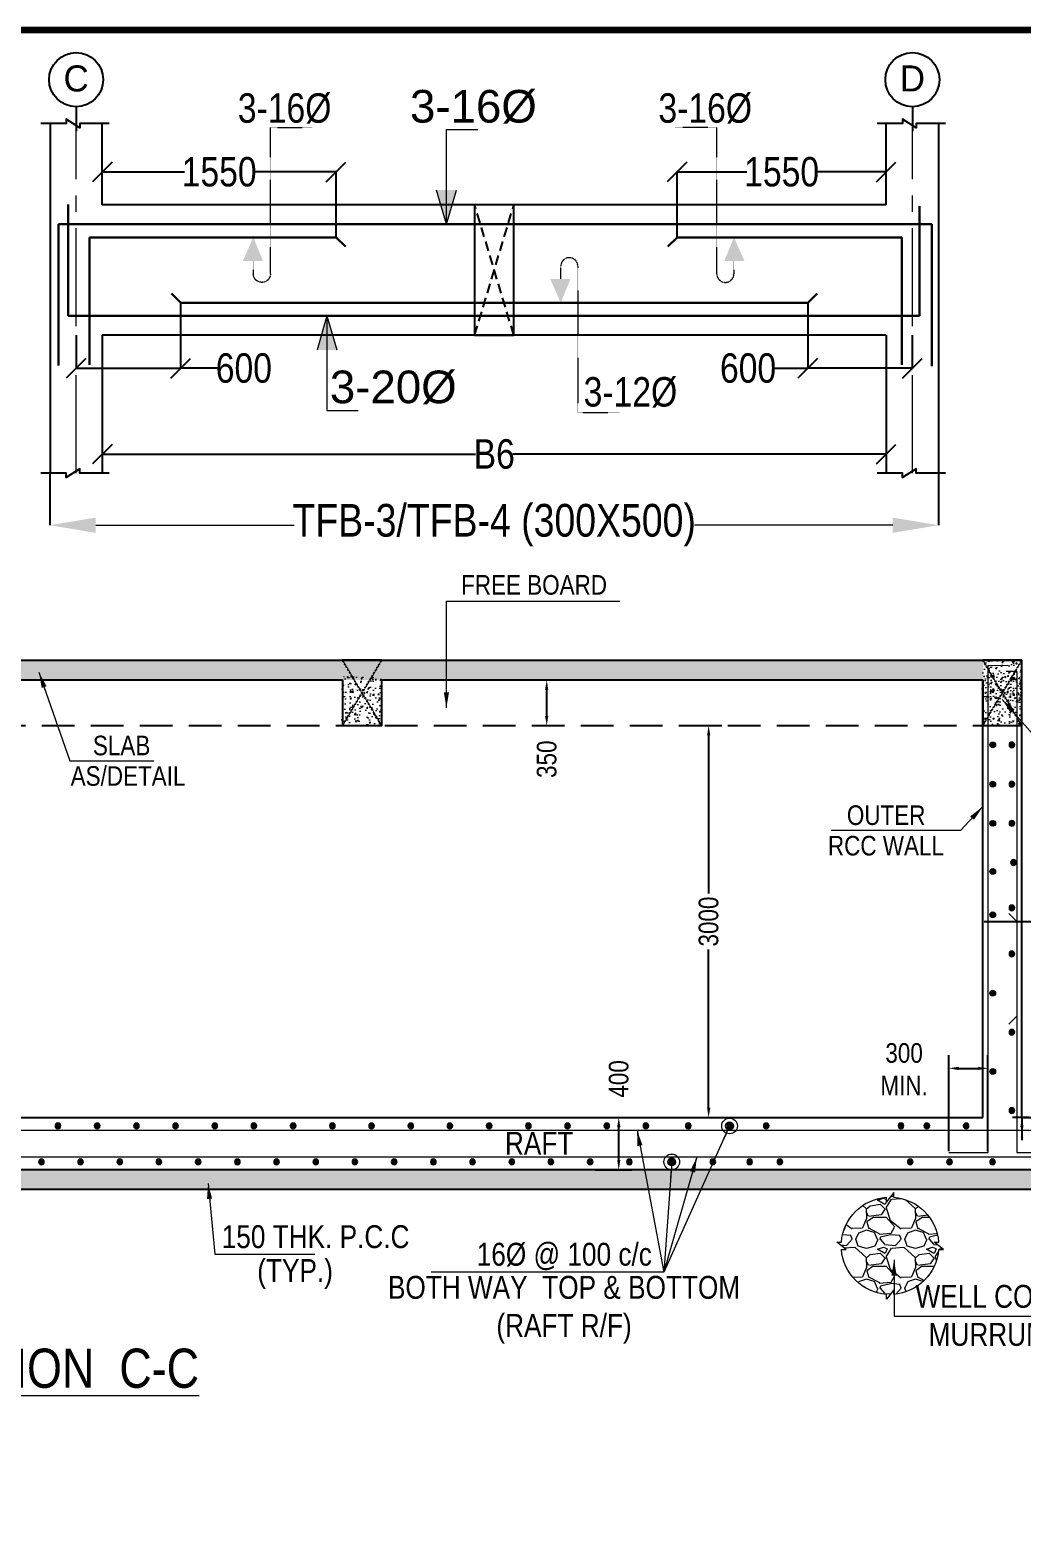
# Model space of a CAD drawing. Header units: inches. Extents: x -82712 to 364260, y -240815 to -94944.
# Drawn here: x 75632 to 83223, y -132848 to -121341 of the extents above; entities that cross this region are included whole.
import ezdxf
from ezdxf.enums import TextEntityAlignment as Align

# ---------------------------------------------------------------- set-up
doc = ezdxf.new("R2010")
doc.units = ezdxf.units.IN
doc.header["$MEASUREMENT"] = 0
for name, pattern in [('CENTER2', [1.125, 0.75, -0.125, 0.125, -0.125]), ('DASHED2', [0.375, 0.25, -0.125]), ('HIDDEN', [0.375, 0.25, -0.125]), ('{ Leader Line}', [0])]:
    doc.linetypes.add(name, pattern=pattern)
doc.layers.get('Defpoints').update_dxf_attribs({"color": 8})
for name, color, linetype, lineweight in [('2MM', 8, 'Continuous', 20), ('beam', 160, 'Continuous', 25), ('BEAM - STR', 150, 'HIDDEN', 25), ('DIM - TANK', 94, '{ Leader Line}', 13), ('EXTRA BAR', 10, 'Continuous', 30), ('GSC_PCC', 11, 'Continuous', 13), ('Hach.', 252, 'Continuous', 9), ('NVB HT TX', 7, 'Continuous', 18), ('RF', 7, 'Continuous', 25), ('SLAB', 54, 'Continuous', 25), ('STEEL - TANK', 3, 'Continuous', 20), ('text', 7, 'Continuous', 25)]:
    doc.layers.add(name, color=color, linetype=linetype, lineweight=lineweight)
for name, color, linetype in [('COLUMN FINAL', 5, 'Continuous'), ('Dim', 135, 'Continuous'), ('Grid', 8, 'CENTER2'), ('TITLE', 7, 'Continuous'), ('WALL', 1, 'Continuous')]:
    doc.layers.add(name, color=color, linetype=linetype)
doc.styles.add('ARIAL NARROW', font='ARIALN.TTF')
doc.styles.add('HS', font='ARIALN.TTF', dxfattribs={"height": 0.25})
doc.styles.add('PRADEEP - BOLD - STR', font='ANTQUAB.TTF')
doc.styles.get("Standard").update_dxf_attribs({"font": 'arial.ttf'})
doc.dimstyles.new('ISO-10', dxfattribs={"dimtxt": 125, "dimasz": 100, "dimexe": 30, "dimexo": 60, "dimgap": 30, "dimtad": 0, "dimdec": 0, "dimzin": 0, "dimdsep": 46, "dimtxsty": 'ARIAL NARROW', "dimcen": 0.09, "dimadec": 0, "dimazin": 0, "dimtfac": 1, "dimtdec": 0, "dimtofl": 0, "dimtmove": 0, "dimatfit": 3, "dimfxl": 1, "dimtolj": 1, "dimtzin": 0, "dimlwe": 13, "dimarcsym": 0})
doc.dimstyles.new('XYZ', dxfattribs={"dimtxt": 0.25, "dimasz": 0.15, "dimexe": 0.09, "dimexo": 0.0625, "dimgap": 0, "dimtad": 0, "dimdec": 0, "dimlfac": 1000, "dimzin": 0, "dimdsep": 46, "dimtxsty": 'Standard', "dimblk": 'OBLIQUE', "dimcen": 0.09, "dimclrd": 256, "dimclre": 256, "dimadec": 0, "dimazin": 0, "dimtfac": 1, "dimtdec": 0, "dimtofl": 0, "dimtmove": 1, "dimatfit": 3, "dimldrblk": 'OBLIQUE', "dimfxl": 1, "dimtolj": 1, "dimtzin": 0, "dimlwd": -1, "dimlwe": -1, "dimarcsym": 0})

# ---------------------------------------------------------------- blocks, each defined once
blk = doc.blocks.new('*D653')
at = {"layer": 'Defpoints', "color": 0, "ltscale": 200, "transparency": 16777216}
for p in [(79947, -129667), (80137, -129667), (79947, -130067)]:
    blk.add_point(p, dxfattribs=at)
at = {"layer": 'DIM - TANK', "color": 0, "lineweight": -2, "ltscale": 200, "transparency": 16777216}
for p, q in [((79957, -129667), (80237, -129667)), ((80137, -129992), (80137, -129742)), ((79957, -130067), (80237, -130067))]:
    blk.add_line(p, q, dxfattribs=at)
at = {"layer": 'DIM - TANK', "color": 0, "ltscale": 200, "transparency": 16777216}
for points in [[(80125, -129742), (80150, -129742), (80137, -129667)], [(80125, -129992), (80150, -129992), (80137, -130067)]]:
    blk.add_solid(points, dxfattribs=at)
at = {"layer": 'DIM - TANK', "color": 0, "ltscale": 200, "transparency": 16777216, "insert": (80137, -129372), "char_height": 150, "attachment_point": 5, "rotation": 90, "style": 'ARIAL NARROW'}
blk.add_mtext('\\A1;400', dxfattribs=at)
blk = doc.blocks.new('V B')
at = {"layer": 'STEEL - TANK', "color": 1, "lineweight": 5, "const_width": 21}
blk.add_lwpolyline([(-11, 0, 1), (11, 0, 1)], format="xyb", close=True, dxfattribs=at)
at = {"layer": 'STEEL - TANK', "color": 1, "lineweight": 5}
blk.add_circle((0, 0), 22, dxfattribs=at)
blk = doc.blocks.new('ASDF')
at = {"layer": 'Hach.', "lineweight": 13}
h = blk.add_hatch(dxfattribs=at)
h.set_pattern_fill('GRAVEL', color=250, scale=0.5, style=0)
h.set_pattern_definition([(228.0128, (-505.519987, 45.362318), (-3.999999116, -4.5000006708), [0.067268, -6.659544]), (184.9697, (-505.564987, 45.312318), (6.0000005258, 0.4999956535), [0.115434, -11.4279625]), (132.5104, (-505.679987, 45.302318), (4.9999953592, -5.500004337), [0.081394, -8.058016]), (267.2737, (-505.874987, 45.177318), (0.4999980089, 10.0000001475), [0.105119, -10.406779]), (292.8337, (-505.879987, 45.072318), (-2.5000049527, 5.9999982059), [0.1030775, -10.2046865]), (357.2737, (-505.839987, 44.977318), (-10.0000001475, 0.4999980089), [0.105119, -10.406779]), (37.6942, (-505.734987, 44.972318), (-6.5000036728, -4.9999952026), [0.1390145, -13.7624245]), (72.2553, (-505.624987, 45.057318), (3.50000538135, 10.9999981156), [0.131244, -12.9931605]), (121.4296, (-505.584987, 45.182318), (-4.0000041171, 6.4999975182), [0.105475, -10.4420365]), (175.2364, (-505.639987, 45.272318), (5.500000473, -0.4999957663), [0.120416, -5.9003815]), (222.3974, (-505.759987, 45.282318), (-6.00000367554, -5.499996041), [0.155724, -15.4166875]), (138.8141, (-505.379987, 45.172318), (-3.5000014734, 2.9999986567), [0.0531505, -5.261922]), (171.4692, (-505.419987, 45.207318), (6.4999991424, -1.000003955), [0.1011185, -10.0107555]), (225, (-505.52, 45.2223), (-6e-17, -0.50000015), [0.0707105, -0.636396]), (203.1986, (-505.55499, 45.28232), (2.499999865, 1.000000663), [0.038079, -3.7698075]), (291.8014, (-505.58999, 45.26732), (-0.499999955, 1.500000137), [0.0538515, -2.638731]), (30.9638, (-505.56999, 45.21732), (1.499999011, 1.000001242), [0.0874645, -2.8280115]), (161.5651, (-505.49499, 45.26232), (1.000000217, -0.4999992), [0.0632455, -1.5178935]), (16.3895, (-505.879987, 45.267318), (5.0000010992, 1.4999963549), [0.0886, -8.7714225]), (70.3462, (-505.794987, 45.292318), (-1.9999976237, -5.5000010678), [0.0743305, -7.358704]), (293.1986, (-505.49499, 45.36232), (-1.000000663, 2.499999865), [0.0761575, -3.731729]), (343.6105, (-505.464987, 45.292318), (-5.0000010992, 1.4999963549), [0.0886, -8.7714225]), (339.444, (-505.879987, 44.95732), (-2.500000922, 0.999997998), [0.08544, -4.186562]), (294.7751, (-505.799987, 44.927318), (-2.4999960946, 5.500001711), [0.071589, -7.0873215]), (66.8014, (-505.48999, 44.86232), (1.000000663, 2.499999865), [0.0761575, -3.731729]), (17.354, (-505.459987, 44.932318), (-6.5000010095, -1.9999972511), [0.0838155, -8.297712]), (69.444, (-505.734987, 44.86232), (-0.999997998, -2.500000922), [0.04272, -4.229282]), (101.3099, (-505.51999, 44.86232), (-0.499998816, 2.000000376), [0.025495, -2.5240145]), (165.9638, (-505.52499, 44.88732), (1.500000273, -0.49999903), [0.1030775, -1.958475]), (186.009, (-505.624987, 44.912318), (4.9999998755, 0.4999996587), [0.095525, -9.4569615]), (303.6901, (-505.56999, 45.17232), (-0.500000667, 0.99999978), [0.072111, -1.7306645]), (353.1572, (-505.529987, 45.112318), (8.49999968274, -1.000003999), [0.125897, -12.4637815]), (60.9454, (-505.404987, 45.097318), (-2.0000000136, -3.5000001923), [0.051478, -5.096337]), (90, (-505.38, 45.1423), (-0.5, 0.5), [0.03, -0.47]), (120.2564, (-505.634987, 44.927318), (1.9999974434, -3.500001228), [0.069462, -6.87676]), (48.0128, (-505.669987, 44.987318), (3.999999116, 4.5000006708), [0.134536, -6.592276]), (0, (-505.58, 45.0873), (0.5, 0.5), [0.13, -0.37]), (325.3048, (-505.449987, 45.087318), (-4.9999971295, 3.5000043048), [0.079057, -7.826637]), (254.0546, (-505.38499, 45.04232), (-0.499999945, -2.000000063), [0.072801, -3.567254]), (207.646, (-505.404987, 44.972318), (-9.4999979036, -5.0000038566), [0.1185325, -11.734737]), (175.4261, (-505.509987, 44.917318), (-6.50000027916, 0.4999974006), [0.1253995, -12.414537])])
h.paths.add_polyline_path([(0.545, 0.048), (0.496, 0.048, 0.370197), (0.038, 0.505), (0.038, 0.459), (-0.037, 0.554), (-0.037, 0.505, 0.370197), (-0.495, 0.048), (-0.448, 0.048), (-0.544, -0.028), (-0.495, -0.028, 0.370197), (-0.037, -0.485), (-0.037, -0.439), (0.038, -0.534), (0.038, -0.485, 0.370197), (0.496, -0.028), (0.449, -0.028)])
at = {"layer": 'Hach.', "color": 250, "lineweight": 13, "elevation": 0.242}
for points in [[(-0.037, 0.505), (-0.037, 0.554), (0.038, 0.459), (0.038, 0.508)], [(0.038, 0.459), (0.038, 0.505)], [(-0.495, -0.028), (-0.544, -0.028), (-0.448, 0.048), (-0.497, 0.048)], [(-0.448, 0.048), (-0.495, 0.048)], [(0.497, -0.028), (0.449, -0.028), (0.545, 0.048), (0.496, 0.048)], [(-0.037, -0.486), (-0.037, -0.439), (0.038, -0.534), (0.038, -0.485)]]:
    blk.add_lwpolyline(points, dxfattribs=at)
at = {"layer": 'Hach.', "color": 250, "lineweight": 13}
for start, end in [(94.3712, 175.6288), (4.3712, 85.6288), (184.3712, 265.6288), (274.3712, 355.6288)]:
    blk.add_arc((0.001, 0.01, 0.242), 0.497, start, end, dxfattribs=at)
blk = doc.blocks.new('*D642')
at = {"layer": 'Defpoints', "color": 0, "ltscale": 200, "transparency": 16777216}
for p in [(82923, -128167), (83465, -128167), (83215, -129667)]:
    blk.add_point(p, dxfattribs=at)
at = {"layer": 'DIM - TANK', "color": 0, "lineweight": -2, "ltscale": 200, "transparency": 16777216}
for p, q in [((82933, -128167), (83565, -128167)), ((83465, -128242), (83465, -128709)), ((83465, -129592), (83465, -129124)), ((83225, -129667), (83565, -129667))]:
    blk.add_line(p, q, dxfattribs=at)
at = {"layer": 'DIM - TANK', "color": 0, "ltscale": 200, "transparency": 16777216}
for points in [[(83453, -128242), (83478, -128242), (83465, -128167)], [(83453, -129592), (83478, -129592), (83465, -129667)]]:
    blk.add_solid(points, dxfattribs=at)
at = {"layer": 'DIM - TANK', "color": 0, "ltscale": 200, "transparency": 16777216, "insert": (83465, -128917), "char_height": 150, "attachment_point": 5, "rotation": 90, "style": 'ARIAL NARROW'}
blk.add_mtext('\\A1;1500', dxfattribs=at)
blk = doc.blocks.new('*D651')
at = {"layer": 'Defpoints', "color": 0, "ltscale": 200, "transparency": 16777216}
for p in [(79541, -126317), (79586, -126317), (79525, -126667)]:
    blk.add_point(p, dxfattribs=at)
at = {"layer": 'DIM - TANK', "color": 0, "lineweight": -2, "ltscale": 200, "transparency": 16777216}
for p, q in [((79551, -126317), (79686, -126317)), ((79586, -126592), (79586, -126392)), ((79535, -126667), (79686, -126667))]:
    blk.add_line(p, q, dxfattribs=at)
at = {"layer": 'DIM - TANK', "color": 0, "ltscale": 200, "transparency": 16777216}
for points in [[(79573, -126392), (79598, -126392), (79586, -126317)], [(79573, -126592), (79598, -126592), (79586, -126667)]]:
    blk.add_solid(points, dxfattribs=at)
at = {"layer": 'DIM - TANK', "color": 0, "ltscale": 200, "transparency": 16777216, "insert": (79586, -126924), "char_height": 150, "attachment_point": 5, "rotation": 90, "style": 'ARIAL NARROW'}
blk.add_mtext('\\A1;350', dxfattribs=at)
blk = doc.blocks.new('*D658')
at = {"layer": 'Defpoints', "color": 0, "ltscale": 200, "transparency": 16777216}
for p in [(82963, -129291), (82663, -129935), (82963, -129935)]:
    blk.add_point(p, dxfattribs=at)
at = {"layer": 'DIM - TANK', "color": 0, "lineweight": -2, "ltscale": 200, "transparency": 16777216}
for p, q in [((82663, -129925), (82663, -129191)), ((82963, -129925), (82963, -129191)), ((82738, -129291), (82888, -129291))]:
    blk.add_line(p, q, dxfattribs=at)
at = {"layer": 'DIM - TANK', "color": 0, "ltscale": 200, "transparency": 16777216}
for points in [[(82738, -129279), (82738, -129304), (82663, -129291)], [(82888, -129279), (82888, -129304), (82963, -129291)]]:
    blk.add_solid(points, dxfattribs=at)
at = {"layer": 'DIM - TANK', "color": 0, "ltscale": 200, "transparency": 16777216, "insert": (82321, -129298), "char_height": 150, "attachment_point": 5, "style": 'ARIAL NARROW'}
blk.add_mtext('\\A1;300\\PMIN.', dxfattribs=at)
blk = doc.blocks.new('ARROW 1')
at = {"layer": 'BEAM - STR', "linetype": 'Continuous', "lineweight": 13, "ltscale": 0.05}
for points in [[(-100, 617.3), (-161.7, 403.9), (-100, 403.9)], [(-100, 617.3), (-38.3, 403.9), (-100, 403.9)]]:
    blk.add_hatch(color=256, dxfattribs=at).paths.add_polyline_path(points)
for points in [[(-100, 617.3), (-161.7, 403.9)], [(-100, 617.3), (-100, 25.8), (95.4, 25.8)], [(-100, 617.3), (-38.3, 403.9)]]:
    blk.add_lwpolyline(points, dxfattribs=at)
blk = doc.blocks.new('*D698')
at = {"layer": 'Defpoints', "color": 0, "linetype": 'Continuous', "ltscale": 8, "transparency": 16777216}
for p in [(75784, -124734), (82584, -124734), (82584, -125132)]:
    blk.add_point(p, dxfattribs=at)
at = {"layer": 'Dim', "linetype": 'Continuous', "ltscale": 8, "transparency": 16777216}
for p, q in [((75784, -124734), (75784, -125132)), ((82584, -124734), (82584, -125132))]:
    blk.add_line(p, q, dxfattribs=at)
at = {"layer": 'Dim', "linetype": 'Continuous', "lineweight": 5, "ltscale": 8, "transparency": 16777216}
for p, q in [((76134, -125132), (77653, -125132)), ((82234, -125132), (80716, -125132))]:
    blk.add_line(p, q, dxfattribs=at)
at = {"layer": 'Dim', "linetype": 'Continuous', "ltscale": 8, "transparency": 16777216}
for points in [[(76134, -125074), (76134, -125191), (75784, -125132)], [(82234, -125074), (82234, -125191), (82584, -125132)]]:
    blk.add_solid(points, dxfattribs=at)
at = {"layer": 'Dim', "color": 7, "linetype": 'Continuous', "ltscale": 8, "transparency": 16777216, "insert": (79184, -125132), "char_height": 250, "attachment_point": 5, "style": 'ARIAL NARROW'}
blk.add_mtext('\\A1;TFB-3/TFB-4 (300X500)', dxfattribs=at)
blk = doc.blocks.new('_Oblique')
at = {"layer": '2MM', "color": 0, "lineweight": -2}
blk.add_line((-0.5, -0.5), (0.5, 0.5), dxfattribs=at)
blk = doc.blocks.new('GT')
at = {"layer": 'Grid', "color": 1, "linetype": 'Continuous', "ltscale": 3}
blk.add_line((0, 0.436), (0, 0), dxfattribs=at)
blk.add_circle((0, 0.919), 0.483, dxfattribs=at)
blk = doc.blocks.new('*D699')
at = {"layer": 'Defpoints', "color": 0, "ltscale": 8, "transparency": 16777216}
for p in [(76184, -123678), (82184, -123678), (82184, -124588)]:
    blk.add_point(p, dxfattribs=at)
at = {"layer": 'Dim', "ltscale": 8, "transparency": 16777216}
for p, q in [((76184, -123678), (76184, -124588)), ((82184, -123678), (82184, -124588)), ((76184, -124588), (79042, -124588)), ((82184, -124588), (79326, -124588))]:
    blk.add_line(p, q, dxfattribs=at)
at = {"layer": 'Dim', "ltscale": 8, "transparency": 16777216, "xscale": 150, "yscale": 150, "zscale": 150, "rotation": 180}
blk.add_blockref('_Oblique', (76184, -124588), dxfattribs=at)
at = {"layer": 'Dim', "ltscale": 8, "transparency": 16777216, "xscale": 150, "yscale": 150, "zscale": 150}
blk.add_blockref('_Oblique', (82184, -124588), dxfattribs=at)
at = {"layer": 'Dim', "color": 7, "ltscale": 8, "transparency": 16777216, "insert": (79184, -124588), "char_height": 225, "attachment_point": 5, "style": 'ARIAL NARROW'}
blk.add_mtext('\\A1;B6', dxfattribs=at)
blk = doc.blocks.new('*D700')
at = {"layer": 'Defpoints', "color": 0, "ltscale": 8, "transparency": 16777216}
for p in [(77974, -122427), (76184, -122678), (77974, -122928)]:
    blk.add_point(p, dxfattribs=at)
at = {"layer": 'Dim', "ltscale": 8, "transparency": 16777216}
for p, q in [((76184, -122678), (76184, -122427)), ((76184, -122427), (76813, -122427)), ((77974, -122427), (77346, -122427)), ((77974, -122928), (77974, -122427))]:
    blk.add_line(p, q, dxfattribs=at)
at = {"layer": 'Dim', "ltscale": 8, "transparency": 16777216, "xscale": 150, "yscale": 150, "zscale": 150, "rotation": 180}
blk.add_blockref('_Oblique', (76184, -122427), dxfattribs=at)
at = {"layer": 'Dim', "ltscale": 8, "transparency": 16777216, "xscale": 150, "yscale": 150, "zscale": 150}
blk.add_blockref('_Oblique', (77974, -122427), dxfattribs=at)
at = {"layer": 'Dim', "color": 7, "ltscale": 8, "transparency": 16777216, "insert": (77079, -122427), "char_height": 225, "attachment_point": 5, "style": 'ARIAL NARROW'}
blk.add_mtext('\\A1;1550', dxfattribs=at)
blk = doc.blocks.new('*D701')
at = {"layer": 'Defpoints', "color": 0, "ltscale": 8, "transparency": 16777216}
for p in [(80584, -122427), (82184, -122678), (80584, -122928)]:
    blk.add_point(p, dxfattribs=at)
at = {"layer": 'Dim', "ltscale": 8, "transparency": 16777216}
for p, q in [((80584, -122928), (80584, -122427)), ((80584, -122427), (81118, -122427)), ((82184, -122427), (81651, -122427)), ((82184, -122678), (82184, -122427))]:
    blk.add_line(p, q, dxfattribs=at)
at = {"layer": 'Dim', "ltscale": 8, "transparency": 16777216, "xscale": 150, "yscale": 150, "zscale": 150, "rotation": 180}
blk.add_blockref('_Oblique', (80584, -122427), dxfattribs=at)
at = {"layer": 'Dim', "ltscale": 8, "transparency": 16777216, "xscale": 150, "yscale": 150, "zscale": 150}
blk.add_blockref('_Oblique', (82184, -122427), dxfattribs=at)
at = {"layer": 'Dim', "color": 7, "ltscale": 8, "transparency": 16777216, "insert": (81384, -122427), "char_height": 225, "attachment_point": 5, "style": 'ARIAL NARROW'}
blk.add_mtext('\\A1;1550', dxfattribs=at)
blk = doc.blocks.new('A$C1AA3211F')
at = {"layer": 'BEAM - STR', "lineweight": 13}
blk.add_lwpolyline([(64, 301), (64, 415, -1), (218, 415), (218, -901), (592, -901)], format="xyb", dxfattribs=at)
blk.add_solid([(152, 301), (64, 87), (-31, 301)], dxfattribs=at)
blk = doc.blocks.new('*D702')
at = {"layer": 'Defpoints', "color": 0, "ltscale": 8, "transparency": 16777216}
for p in [(76784, -123428), (75984, -123678), (76784, -123930)]:
    blk.add_point(p, dxfattribs=at)
at = {"layer": 'Dim', "ltscale": 8, "transparency": 16777216}
for p, q in [((76784, -123428), (76784, -123930)), ((75984, -123678), (75984, -123930)), ((75984, -123930), (76784, -123930)), ((77064, -123930), (76784, -123930))]:
    blk.add_line(p, q, dxfattribs=at)
at = {"layer": 'Dim', "ltscale": 8, "transparency": 16777216, "xscale": 150, "yscale": 150, "zscale": 150, "rotation": 180}
blk.add_blockref('_Oblique', (75984, -123930), dxfattribs=at)
at = {"layer": 'Dim', "ltscale": 8, "transparency": 16777216, "xscale": 150, "yscale": 150, "zscale": 150}
blk.add_blockref('_Oblique', (76784, -123930), dxfattribs=at)
at = {"layer": 'Dim', "color": 7, "ltscale": 8, "transparency": 16777216, "insert": (77268, -123930), "char_height": 225, "attachment_point": 5, "style": 'ARIAL NARROW'}
blk.add_mtext('\\A1;600', dxfattribs=at)
blk = doc.blocks.new('*D703')
at = {"layer": 'Defpoints', "color": 0, "ltscale": 8, "transparency": 16777216}
for p in [(81584, -123428), (82384, -123678), (81584, -123930)]:
    blk.add_point(p, dxfattribs=at)
at = {"layer": 'Dim', "ltscale": 8, "transparency": 16777216}
for p, q in [((81584, -123428), (81584, -123930)), ((82384, -123678), (82384, -123930)), ((81331, -123930), (81584, -123930)), ((82384, -123930), (81584, -123930))]:
    blk.add_line(p, q, dxfattribs=at)
at = {"layer": 'Dim', "ltscale": 8, "transparency": 16777216, "xscale": 150, "yscale": 150, "zscale": 150, "rotation": 180}
blk.add_blockref('_Oblique', (81584, -123930), dxfattribs=at)
at = {"layer": 'Dim', "ltscale": 8, "transparency": 16777216, "xscale": 150, "yscale": 150, "zscale": 150}
blk.add_blockref('_Oblique', (82384, -123930), dxfattribs=at)
at = {"layer": 'Dim', "color": 7, "ltscale": 8, "transparency": 16777216, "insert": (81127, -123930), "char_height": 225, "attachment_point": 5, "style": 'ARIAL NARROW'}
blk.add_mtext('\\A1;600', dxfattribs=at)
blk = doc.blocks.new('*D840')
at = {"layer": 'Defpoints', "color": 0, "ltscale": 200, "transparency": 16777216}
for p in [(80782, -126667), (80825, -126667), (80782, -129667)]:
    blk.add_point(p, dxfattribs=at)
at = {"layer": 'DIM - TANK', "color": 0, "lineweight": -2, "ltscale": 200, "transparency": 16777216}
for p, q in [((80792, -126667), (80925, -126667)), ((80825, -126742), (80825, -127953)), ((80825, -129592), (80825, -128380)), ((80792, -129667), (80925, -129667))]:
    blk.add_line(p, q, dxfattribs=at)
at = {"layer": 'DIM - TANK', "color": 0, "ltscale": 200, "transparency": 16777216}
for points in [[(80813, -126742), (80838, -126742), (80825, -126667)], [(80813, -129592), (80838, -129592), (80825, -129667)]]:
    blk.add_solid(points, dxfattribs=at)
at = {"layer": 'DIM - TANK', "color": 0, "ltscale": 200, "transparency": 16777216, "insert": (80825, -128167), "char_height": 150, "attachment_point": 5, "rotation": 90, "style": 'ARIAL NARROW'}
blk.add_mtext('\\A1;3000', dxfattribs=at)

msp = doc.modelspace()

# ---------------------------------------------------------------- hatches: boundary and pattern name
at = {"layer": 'GSC_PCC'}
h = msp.add_hatch(dxfattribs=at)
h.set_pattern_fill('AR-CONC', color=256, scale=15, style=0)
h.set_pattern_definition([(50, (168849.45, -164127.15), (107.58903, -9.41282), [11.25, -123.75]), (355, (168849.45, -164127.15), (-20.8127, 112.82882), [9, -99]), (100.4514, (168858.42, -164127.94), (86.77641, 103.41593), [9.56103, -105.17132]), (46.1842, (168849.45, -164097.15), (160.08616, -24.82785), [16.875, -185.625]), (96.6356, (168862.8, -164099.22), (140.1994, 146.11768), [14.34154, -157.75695]), (351.1842, (168849.45, -164097.15), (140.1993, 146.1178), [13.5, -148.5]), (21, (168864.45, -164104.65), (89.53606, -60.39283), [11.25, -123.75]), (326, (168864.45, -164104.65), (36.4973, 108.77251), [9, -99]), (71.4514, (168871.91, -164109.68), (126.03339, 48.37957), [9.56103, -105.17132]), (37.5, (168849.452, -164127.15), (1.823978, 49.934078), [0, -97.8, 0, -100.5, 0, -99.375]), (7.5, (168849.45, -164127.15), (39.46043, 59.161757), [0, -57.3, 0, -95.55, 0, -37.875]), (327.5, (168816.002, -164127.15), (80.073365, -3.38323), [0, -37.5, 0, -117, 0, -155.25]), (317.5, (168801, -164127.15), (87.477925, 15.015747), [0, -48.75, 0, -77.7, 0, -110.25])])
h.paths.add_polyline_path([(74972.8512, -126166.6594), (74122.8512, -126166.6594), (74122.8512, -126316.6594), (74972.8512, -126316.6594)])
h.paths.add_polyline_path([(82926.831, -126166.6594), (74972.8512, -126166.6594), (74972.8512, -126316.6594), (82926.831, -126316.6594)])
h.paths.add_polyline_path([(82926.831, -126166.6594), (82926.831, -126316.6594)], flags=17)
h.paths.add_polyline_path([(82922.8512, -126166.6594), (82751.4421, -126316.6594)], flags=16)
h = msp.add_hatch(dxfattribs=at)
h.set_pattern_fill('AR-CONC', color=256, scale=15, style=0)
h.set_pattern_definition([(50, (137384.36, -164127.15), (107.58903, -9.41282), [11.25, -123.75]), (355, (137384.36, -164127.15), (-20.8127, 112.82882), [9, -99]), (100.4514, (137393.32, -164127.94), (86.7764, 103.41593), [9.56103, -105.17132]), (46.1842, (137384.36, -164097.15), (160.08616, -24.82785), [16.875, -185.625]), (96.6356, (137397.7, -164099.22), (140.1994, 146.11768), [14.34154, -157.75695]), (351.1842, (137384.36, -164097.15), (140.1993, 146.1178), [13.5, -148.5]), (21, (137399.36, -164104.65), (89.53606, -60.39283), [11.25, -123.75]), (326, (137399.36, -164104.65), (36.4973, 108.7725), [9, -99]), (71.4514, (137406.82, -164109.68), (126.0334, 48.37957), [9.56103, -105.17132]), (37.5, (137384.357, -164127.15), (1.823978, 49.934078), [0, -97.8, 0, -100.5, 0, -99.375]), (7.5, (137384.357, -164127.15), (39.46043, 59.161757), [0, -57.3, 0, -95.55, 0, -37.875]), (327.5, (137350.907, -164127.15), (80.073365, -3.38323), [0, -37.5, 0, -117, 0, -155.25]), (317.5, (137335.91, -164127.15), (87.477925, 15.01575), [0, -48.75, 0, -77.7, 0, -110.25])])
h.paths.add_polyline_path([(82922.8512, -126166.6594), (83222.8512, -126166.6594), (83222.8512, -126666.6594), (82922.8512, -126666.6594)])
h = msp.add_hatch(dxfattribs=at)
h.set_pattern_fill('AR-CONC', color=256, scale=15, style=0)
h.set_pattern_definition([(50, (132480.51, -164250.71), (107.58903, -9.41282), [11.25, -123.75]), (355, (132480.51, -164250.71), (-20.8127, 112.82882), [9, -99]), (100.4514, (132489.48, -164251.49), (86.7764, 103.41593), [9.56103, -105.17132]), (46.1842, (132480.51, -164220.71), (160.08616, -24.82785), [16.875, -185.625]), (96.6356, (132493.85, -164222.78), (140.1994, 146.11768), [14.34154, -157.75695]), (351.1842, (132480.51, -164220.71), (140.1993, 146.1178), [13.5, -148.5]), (21, (132495.51, -164228.21), (89.53606, -60.39283), [11.25, -123.75]), (326, (132495.51, -164228.21), (36.4973, 108.7725), [9, -99]), (71.4514, (132502.98, -164233.24), (126.0334, 48.37957), [9.56103, -105.17132]), (37.5, (132480.514, -164250.71), (1.823978, 49.934078), [0, -97.8, 0, -100.5, 0, -99.375]), (7.5, (132480.514, -164250.71), (39.46043, 59.161757), [0, -57.3, 0, -95.55, 0, -37.875]), (327.5, (132447.064, -164250.71), (80.073365, -3.38323), [0, -37.5, 0, -117, 0, -155.25]), (317.5, (132432.064, -164250.71), (87.477925, 15.01575), [0, -48.75, 0, -77.7, 0, -110.25])])
h.paths.add_polyline_path([(78019.0088, -126666.6594), (78319.0088, -126666.6594), (78319.0088, -126290.2177), (78019.0088, -126290.2177)])
h = msp.add_hatch(dxfattribs=at)
h.set_pattern_fill('AR-CONC', color=256, scale=15, style=0)
h.set_pattern_definition([(50, (137380.51, -164250.71), (107.58903, -9.41282), [11.25, -123.75]), (355, (137380.51, -164250.71), (-20.8127, 112.82882), [9, -99]), (100.4514, (137389.48, -164251.49), (86.7764, 103.41593), [9.56103, -105.17132]), (46.1842, (137380.51, -164220.71), (160.08616, -24.82785), [16.875, -185.625]), (96.6356, (137393.85, -164222.78), (140.1994, 146.11768), [14.34154, -157.75695]), (351.1842, (137380.51, -164220.71), (140.1993, 146.1178), [13.5, -148.5]), (21, (137395.51, -164228.21), (89.53606, -60.39283), [11.25, -123.75]), (326, (137395.51, -164228.21), (36.4973, 108.7725), [9, -99]), (71.4514, (137402.98, -164233.24), (126.0334, 48.37957), [9.56103, -105.17132]), (37.5, (137380.514, -164250.71), (1.823978, 49.934078), [0, -97.8, 0, -100.5, 0, -99.375]), (7.5, (137380.514, -164250.71), (39.46043, 59.161757), [0, -57.3, 0, -95.55, 0, -37.875]), (327.5, (137347.064, -164250.71), (80.073365, -3.38323), [0, -37.5, 0, -117, 0, -155.25]), (317.5, (137332.064, -164250.71), (87.477925, 15.01575), [0, -48.75, 0, -77.7, 0, -110.25])])
h.paths.add_polyline_path([(82919.0088, -126487.366), (83219.0088, -126487.366), (83219.0088, -126290.2177), (82919.0088, -126290.2177)])
h = msp.add_hatch(dxfattribs=at)
h.set_pattern_fill('AR-SAND', color=256, scale=40, style=0)
h.set_pattern_definition([(37.5, (128184.357, -162027.15), (-2.519734, 77.07295), [0, -60.8, 0, -68, 0, -65]), (7.5, (128184.36, -162027.15), (70.79107, 112.88584), [0, -32.8, 0, -54.8, 0, -21]), (327.5, (128135.16, -162027.15), (124.565674, 0.22636), [0, -20, 0, -72, 0, -94]), (317.5, (128135.16, -162027.15), (120.24506, 35.10702), [0, -10, 0, -47.2, 0, -54])])
h.paths.add_polyline_path([(74122.8512, -130066.6594), (74122.8512, -130216.6594), (83972.8512, -130216.6594), (83972.8512, -130066.6594)])
h.paths.add_polyline_path([(72972.8512, -130216.6594), (72972.8512, -130066.6594), (66672.8512, -130066.6594), (66672.8512, -130216.6594)])

# ---------------------------------------------------------------- linework, layer by layer
at = {"layer": 'beam'}
for p, q in [((82184.453, -122678.1473), (76184.453, -122678.1473)), ((82184.453, -123678.1473), (76184.453, -123678.1473))]:
    msp.add_line(p, q, dxfattribs=at)
at = {"layer": 'beam', "linetype": 'HIDDEN', "ltscale": 300}
for p, q in [((79034.453, -123678.1473), (79334.453, -122678.1473)), ((79334.453, -123678.1473), (79034.453, -122678.1473))]:
    msp.add_line(p, q, dxfattribs=at)
at = {"layer": 'beam', "linetype": 'HIDDEN', "ltscale": 0.2}
for p, q in [((78022.8512, -126666.6594), (78322.8512, -126166.6594)), ((78322.8512, -126666.6594), (78022.8512, -126166.6594)), ((78022.8512, -126666.6594), (78322.8512, -126166.6594)), ((78322.8512, -126666.6594), (78022.8512, -126166.6594)), ((82922.8512, -126666.6594), (83222.8512, -126166.6594)), ((83222.8512, -126666.6594), (82922.8512, -126166.6594)), ((82922.8512, -126666.6594), (83222.8512, -126166.6594)), ((83222.8512, -126666.6594), (82922.8512, -126166.6594))]:
    msp.add_line(p, q, dxfattribs=at)
at = {"layer": 'beam'}
msp.add_lwpolyline([(79034.453, -123678.1473), (79334.453, -123678.1473), (79334.453, -122678.1473), (79034.453, -122678.1473)], close=True, dxfattribs=at)
for points in [[(78322.8512, -126166.6594), (78022.8512, -126166.6594)], [(83222.8512, -126166.6594), (82922.8512, -126166.6594)], [(78022.8512, -126316.6594), (78022.8512, -126666.6594), (78322.8512, -126666.6594), (78322.8512, -126316.6594)], [(82922.8512, -126316.6594), (82922.8512, -126666.6594), (83222.8512, -126666.6594), (83222.8512, -126316.6594)]]:
    msp.add_lwpolyline(points, dxfattribs=at)
at = {"layer": 'COLUMN FINAL'}
for p, q in [((75784.453, -122055.9514), (75784.453, -124733.6276)), ((76184.453, -122678.1473), (76184.453, -122055.9514)), ((82184.453, -122678.1473), (82184.453, -122055.9514)), ((82584.453, -122055.9514), (82584.453, -124733.6276)), ((76184.453, -123678.1473), (76184.453, -124733.6276)), ((82184.453, -123678.1473), (82184.453, -124733.6276))]:
    msp.add_line(p, q, dxfattribs=at)
for points in [[(76238.0357, -122055.9514), (76012.2019, -122055.9514), (76012.2019, -122089.4278), (75909.2212, -122022.4749), (75909.2212, -122055.9514), (75715.298, -122055.9514)], [(82638.0357, -122055.9514), (82412.2019, -122055.9514), (82412.2019, -122089.4278), (82309.2212, -122022.4749), (82309.2212, -122055.9514), (82115.298, -122055.9514)], [(76238.0357, -124733.6276), (76012.2019, -124733.6276), (76012.2019, -124700.1511), (75909.2212, -124767.104), (75909.2212, -124733.6276), (75715.298, -124733.6276)], [(82638.0357, -124733.6276), (82412.2019, -124733.6276), (82412.2019, -124700.1511), (82309.2212, -124767.104), (82309.2212, -124733.6276), (82115.298, -124733.6276)]]:
    msp.add_lwpolyline(points, dxfattribs=at)
at = {"layer": 'DIM - TANK'}
for p, q in [((82962.8512, -126204.5038), (82962.8512, -129935.1979)), ((82962.8512, -126204.5038), (83116.8088, -126206.9846)), ((83182.8512, -126253.4409), (83101.5102, -126253.4409)), ((83182.8512, -126253.4409), (83182.8512, -129935.1979)), ((83182.8512, -128166.6594), (83123.6898, -128104.7505)), ((83182.8512, -128890.4355), (83123.6898, -128952.3444)), ((73888.9012, -129764.9788), (83753.3225, -129764.9788)), ((73910.8326, -129968.3396), (83778.1006, -129968.3396)), ((82662.8512, -129935.1979), (82962.8512, -129935.1979)), ((83182.8512, -129935.1979), (83404.8208, -129935.1979))]:
    msp.add_line(p, q, dxfattribs=at)
at = {"layer": 'EXTRA BAR'}
for p, q in [((76086.7973, -122928.1473), (77974.1301, -122928.1473)), ((76086.7973, -122928.1473), (76086.7973, -123904.368)), ((77974.1301, -122928.1473), (78044.8407, -122998.8579)), ((80584.453, -122928.1473), (80513.7423, -122998.8579)), ((80584.453, -122928.1473), (82302.9024, -122928.1473)), ((82302.9024, -122928.1473), (82302.9024, -123903.2148)), ((76713.7423, -123357.4991), (76784.453, -123428.2098)), ((81655.1637, -123357.4991), (81584.453, -123428.2098)), ((76784.3905, -123428.1473), (81584.5155, -123428.1473))]:
    msp.add_line(p, q, dxfattribs=at)
at = {"layer": 'Grid', "color": 251, "lineweight": 13, "ltscale": 1000}
for p, q in [((75984.453, -124733.6276), (75984.453, -121997.8771)), ((82384.453, -124733.6276), (82384.453, -121997.8771))]:
    msp.add_line(p, q, dxfattribs=at)
at = {"layer": 'RF', "color": 3, "lineweight": 30}
for p, q in [((75924.6446, -123528.1473), (75924.6446, -122677.0999)), ((82439.2897, -123528.1473), (82439.2897, -122689.6182)), ((75848.5785, -122828.1473), (82532.4721, -122828.1473)), ((75848.5785, -122828.1473), (75848.5785, -123909.3964)), ((82532.4721, -122828.1473), (82532.4721, -123913.7642)), ((75924.6446, -123528.1473), (82439.2897, -123528.1473))]:
    msp.add_line(p, q, dxfattribs=at)
at = {"layer": 'SLAB'}
for p, q in [((71322.8512, -126166.6594), (83222.8512, -126166.6594)), ((74122.8512, -126316.6594), (78022.8512, -126316.6594)), ((78322.8512, -126316.6594), (82922.8512, -126316.6594)), ((74122.8512, -129666.6594), (82922.8512, -129666.6594)), ((74122.8512, -130066.6594), (83972.8512, -130066.6594)), ((74122.8512, -130216.6594), (83972.8512, -130216.6594))]:
    msp.add_line(p, q, dxfattribs=at)
at = {"layer": 'SLAB', "color": 3, "linetype": 'DASHED2', "ltscale": 1000}
msp.add_line((74222.8512, -126666.6594), (83222.8512, -126666.6594), dxfattribs=at)
at = {"layer": 'SLAB', "color": 1}
msp.add_lwpolyline([(83278.8, -129666.6594), (83151.8213, -129666.6594)], dxfattribs=at)
at = {"layer": 'TITLE', "color": 125, "lineweight": 100}
msp.add_lwpolyline([(64402.577, -121340.6534), (64402.577, -152446.1828), (108442.5605, -152446.1828), (108442.5605, -121340.6534)], close=True, dxfattribs=at)
msp.add_lwpolyline([(64402.577, -121340.6534), (64402.577, -152446.1828), (108442.5605, -152446.1828), (108442.5605, -121340.6534)], close=True, dxfattribs=at)
at = {"layer": 'WALL'}
for p, q in [((83222.8512, -129666.6594), (83222.8512, -126166.6594)), ((82922.8512, -129666.6594), (82922.8512, -126316.6594))]:
    msp.add_line(p, q, dxfattribs=at)

# ---------------------------------------------------------------- block references
at = {"layer": 'BEAM - STR', "lineweight": -3, "yscale": 0.8513199006551999, "zscale": 0.8513199006551999, "rotation": 180}
for p, xscale in [((77285.7401, -122853.7898), -0.8513199006551999), ((81073.4204, -122853.7898), 0.8513199006551999)]:
    msp.add_blockref('A$C1AA3211F', p, dxfattribs=dict(at, xscale=xscale))
at = {"layer": 'BEAM - STR', "xscale": -1.2259006569435, "yscale": 1.2259006569435, "zscale": 1.2259006569435, "rotation": 180}
msp.add_blockref('ARROW 1', (78941.8387, -122071.4138), dxfattribs=at)
at = {"layer": 'BEAM - STR', "lineweight": -3, "xscale": 0.8513199006551999, "yscale": 0.8513199006551999, "zscale": 0.8513199006551999}
msp.add_blockref('A$C1AA3211F', (79638.5212, -123502.5047), dxfattribs=at)
at = {"layer": 'BEAM - STR', "xscale": 1.2259006569435, "yscale": 1.2259006569435, "zscale": 1.2259006569435}
msp.add_blockref('ARROW 1', (78026.8509, -124284.8808), dxfattribs=at)
at = {"layer": 'DIM - TANK'}
for p in [(82999.6609, -126814.7812), (82999.6609, -127114.7812), (82999.6609, -127414.7812), (82999.6609, -127782.7769), (82999.6609, -128114.7812), (82999.6609, -128714.7812), (82999.6609, -129314.7812)]:
    msp.add_blockref('V B', p, dxfattribs=at)
at = {"layer": 'DIM - TANK', "xscale": -1}
for p in [(83146.0415, -126814.7812), (83146.0415, -127114.7812), (83146.0415, -127414.7812), (83158.1194, -127714.7812), (83146.0415, -128062.431), (83146.0415, -128414.7812), (83146.0415, -129014.7812), (83146.0415, -129614.7812), (75845.3761, -129731.7915), (76145.3761, -129731.7915), (76145.3761, -129731.7915), (76445.3761, -129731.7915), (76745.3761, -129731.7915), (77045.3761, -129731.7915), (77345.3761, -129731.7915), (77345.3761, -129731.7915), (77645.3761, -129731.7915), (77945.3761, -129731.7915), (78245.3761, -129731.7915), (78545.3761, -129731.7915), (78545.3761, -129731.7915), (78845.3761, -129731.7915), (79145.3761, -129731.7915), (79445.3761, -129731.7915), (79745.3761, -129731.7915), (79745.3761, -129731.7915), (80045.3761, -129731.7915), (80345.3761, -129731.7915), (80669.5218, -129731.7915), (80985.1565, -129731.7915), (81266.3066, -129731.7915), (82297.4411, -129731.7915), (82495.3761, -129731.7915), (82495.3761, -129731.7915), (82795.3761, -129731.7915), (75718.3143, -130007.2001), (76018.3143, -130007.2001), (76318.3143, -130007.2001), (76618.3143, -130007.2001), (76918.3143, -130007.2001), (77218.3143, -130007.2001), (77518.3143, -130007.2001), (77818.3143, -130007.2001), (78118.3143, -130007.2001), (78418.3143, -130007.2001), (78718.3143, -130007.2001), (79018.3143, -130007.2001), (79318.3143, -130007.2001), (79618.3143, -130007.2001), (79918.3143, -130007.2001), (80218.3143, -130007.2001), (80542.46, -130007.2001), (80858.0947, -130007.2001), (81139.2448, -130007.2001), (81370.3793, -130007.2001), (82368.3143, -130007.2001), (82668.3143, -130007.2001), (82997.9897, -130007.2001)]:
    msp.add_blockref('V B', p, dxfattribs=at)
at = {"layer": 'Grid', "color": 1, "xscale": 428.5714285714287, "yscale": 428.5714285714287, "zscale": 428.5714285714287}
for p in [(75984.453, -122114.191), (82384.453, -122114.191)]:
    msp.add_blockref('GT', p, dxfattribs=at)
at = {"layer": 'Hach.', "xscale": -750, "yscale": 750, "zscale": 750}
msp.add_blockref('ASDF', (82213.9248, -130657.2909, -181.2575), dxfattribs=at)

# ---------------------------------------------------------------- texts
at = {"layer": 'DIM - TANK', "lineweight": -3, "style": 'ARIAL NARROW'}
for s, p in [('SLAB', (76112.81, -126893.8286)), ('AS/DETAIL', (75942.4249, -127127.1937)), ('OUTER', (81883.097, -127427.549)), ('RCC WALL', (81738.2832, -127660.914))]:
    msp.add_text(s, height=150, dxfattribs=at).set_placement(p)
at = {"layer": 'DIM - TANK', "style": 'ARIAL NARROW'}
for s, p in [('RAFT', (79266.5337, -129952.4375)), (' 150 THK. P.C.C ', (77042.8839, -130667.3532)), ('(TYP.)', (77370.7009, -130926.6977))]:
    msp.add_text(s, height=175, dxfattribs=at).set_placement(p)
at = {"layer": 'DIM - TANK', "lineweight": -3, "insert": (76628.8224, -125513.8236), "char_height": 150, "width": 5672.603165, "attachment_point": 1, "style": 'ARIAL NARROW'}
msp.add_mtext('\\pxqc; FREE BOARD', dxfattribs=at)
at = {"layer": 'DIM - TANK', "char_height": 175, "attachment_point": 5, "style": 'ARIAL NARROW'}
for s, insert in [('\\A1;16%%C @ 100 c/c', (79720.4883, -130731.9522)), ('\\A1;BOTH WAY  TOP & BOTTOM\\P(RAFT R/F)', (79718.4736, -131139.9739)), ('WELL COMPACTED EARTH /  \\P MURRUM FILING IN LAYER   ', (83772.7229, -131183.847))]:
    msp.add_mtext(s, dxfattribs=dict(at, insert=insert))
at = {"layer": 'Grid', "color": 1, "style": 'PRADEEP - BOLD - STR'}
for s, p in [('C', (75984.453, -121811.0669)), ('D', (82384.453, -121811.0669))]:
    msp.add_text(s, height=200, dxfattribs=at).set_placement(p, align=Align.CENTER)
at = {"layer": 'NVB HT TX', "insert": (73738.2622, -131437.1272), "char_height": 300, "width": 4045.223738, "attachment_point": 1, "style": 'HS'}
msp.add_mtext('\\pxqc;{\\LSECTION  C-C}', dxfattribs=at)
at = {"layer": 'text', "style": 'ARIAL NARROW'}
for s, p in [('3-16%%C', (77221.8147, -122050.0655)), ('3-16%%C', (80440.896, -122050.0655)), ('3-12%%C', (79868.5817, -124223.3294))]:
    msp.add_text(s, height=225, dxfattribs=at).set_placement(p)
at = {"layer": 'text', "color": 3, "char_height": 250, "width": 3655.832196, "attachment_point": 1, "style": 'ARIAL NARROW'}
for s, insert in [('{\\fArial|b0|i0|c0|p34;3-16%%C\\fArial|b1|i0|c0|p34; }    ', (78539.5488, -121799.2856)), ('{\\fArial|b0|i0|c0|p34;3-20%%C\\fArial|b1|i0|c0|p34; }    ', (77926.2756, -123948.106))]:
    msp.add_mtext(s, dxfattribs=dict(at, insert=insert))

# ---------------------------------------------------------------- dimensions: what is measured, and where the dimension line sits
at = {"layer": 'Dim', "ltscale": 8}
for base, p1, p2, text, picture, middle in [((77974.1301, -122426.5947), (76184.453, -122678.1473), (77974.1301, -122928.1473), '1550', '*D700', (77079.2915, -122426.5947)), ((82184.453, -124587.6678), (76184.453, -123678.3473), (82184.453, -123678.1473), 'B6', '*D699', (79184.453, -124587.6678))]:
    dim = msp.add_linear_dim(base=base, p1=p1, p2=p2, angle=180, text=text, dimstyle='XYZ', override={"dimtxt": 225, "dimasz": 150, "dimlfac": 1, "dimtxsty": 'ARIAL NARROW', "dimclrt": 7}, dxfattribs=at)
    dim.commit()
    dim.dimension.update_dxf_attribs({"geometry": picture, "text_midpoint": middle})
dim = msp.add_linear_dim(base=(80584.453, -122426.5947), p1=(82184.453, -122678.1473), p2=(80584.453, -122928.1473), text='1550', dimstyle='XYZ', override={"dimtxt": 225, "dimasz": 150, "dimlfac": 1, "dimtxsty": 'ARIAL NARROW', "dimclrt": 7}, dxfattribs=at)
dim.commit()
dim.dimension.update_dxf_attribs({"geometry": '*D701', "text_midpoint": (81384.453, -122426.5947)})
dim = msp.add_linear_dim(base=(76784.453, -123929.6998), p1=(75984.453, -123678.1473), p2=(76784.453, -123428.1473), angle=180, text='600', dimstyle='XYZ', override={"dimtxt": 225, "dimasz": 150, "dimlfac": 1, "dimtxsty": 'ARIAL NARROW', "dimclrt": 7}, dxfattribs=at)
dim.commit()
dim.dimension.update_dxf_attribs({"geometry": '*D702', "text_midpoint": (77267.9833, -123929.6998), "dimtype": 160})
dim = msp.add_linear_dim(base=(81584.453, -123929.6998), p1=(82384.453, -123678.1473), p2=(81584.453, -123428.1473), text='600', dimstyle='XYZ', override={"dimtxt": 225, "dimasz": 150, "dimlfac": 1, "dimtxsty": 'ARIAL NARROW', "dimclrt": 7}, dxfattribs=at)
dim.commit()
dim.dimension.update_dxf_attribs({"geometry": '*D703', "text_midpoint": (81127.4347, -123929.6998), "dimtype": 160})
at = {"layer": 'Dim', "linetype": 'Continuous', "ltscale": 8}
dim = msp.add_linear_dim(base=(82584.453, -125132.2811), p1=(75784.453, -124733.6276), p2=(82584.453, -124733.6276), text='TFB-3/TFB-4 (300X500)', dimstyle='XYZ', override={"dimtxt": 250, "dimasz": 350, "dimtxsty": 'ARIAL NARROW', "dimsah": 1, "dimclrt": 7, "dimlwd": 5}, dxfattribs=at)
dim.commit()
dim.dimension.update_dxf_attribs({"geometry": '*D698', "text_midpoint": (79184.453, -125132.2811), "dimtype": 160})
at = {"layer": 'DIM - TANK', "ltscale": 200}
for base, p1, p2, picture, middle in [((79585.5103, -126316.6594), (79525.3789, -126666.6594), (79540.6573, -126316.6594), '*D651', (79585.5103, -126924.1092)), ((80137.4334, -129666.6594), (79946.7336, -130066.6594), (79946.7336, -129666.6594), '*D653', (80137.4334, -129372.2516))]:
    dim = msp.add_linear_dim(base=base, p1=p1, p2=p2, angle=90, dimstyle='ISO-10', override={"dimtxt": 150, "dimasz": 75, "dimexe": 100, "dimexo": 10, "dimdle": 100, "dimtmove": 2, "dimlwe": 65534}, dxfattribs=at)
    dim.commit()
    dim.dimension.update_dxf_attribs({"geometry": picture, "text_midpoint": middle, "dimtype": 160})
for base, p1, p2, picture, middle in [((80825.3754, -126666.6594), (80781.6822, -129666.6594), (80781.6822, -126666.6594), '*D840', (80825.3754, -128166.6594)), ((83465.1193, -128166.6594), (83215.3106, -129666.6594), (82922.8512, -128166.6594), '*D642', (83465.1193, -128916.6594))]:
    dim = msp.add_linear_dim(base=base, p1=p1, p2=p2, angle=90, dimstyle='ISO-10', override={"dimtxt": 150, "dimasz": 75, "dimexe": 100, "dimexo": 10, "dimdle": 100, "dimtmove": 2, "dimlwe": 65534}, dxfattribs=at)
    dim.commit()
    dim.dimension.update_dxf_attribs({"geometry": picture, "text_midpoint": middle})
dim = msp.add_linear_dim(base=(82962.8512, -129291.2403), p1=(82662.8512, -129935.1979), p2=(82962.8512, -129935.1979), text='<>\\XMIN.', dimstyle='ISO-10', override={"dimtxt": 150, "dimasz": 75, "dimexe": 100, "dimexo": 10, "dimdle": 100, "dimtmove": 2, "dimlwe": 65534}, dxfattribs=at)
dim.commit()
dim.dimension.update_dxf_attribs({"geometry": '*D658', "text_midpoint": (82321.1154, -129298.198), "dimtype": 160})

# ---------------------------------------------------------------- leaders
at = {"layer": 'DIM - TANK'}
for points, override in [([(78818.1801, -126531.5572), (78818.1801, -125713.595), (80146.0721, -125713.595)], {"dimasz": 120, "dimlwd": 13}), ([(75699.8942, -126258.0963), (75936.1251, -126935.7351), (76578.4985, -126935.7351)], {"dimasz": 120, "dimlwd": 13}), ([(83072.8512, -126466.6594), (83380.435, -126816.006), (84208.5534, -126816.006)], {"dimasz": 120, "dimlwd": 13}), ([(82922.8512, -127287.0364), (82753.7234, -127469.4554), (81763.9127, -127469.4554)], {"dimasz": 120, "dimlwd": 13}), ([(80985.1565, -129731.7915), (80482.7864, -130851.1014), (78701.8453, -130851.1014)], {"dimasz": 120, "dimtad": 0, "dimldrblk": 'Origin2', "dimlwd": 13}), ([(80277.1098, -129764.9788), (80482.7864, -130851.1014), (78701.8453, -130851.1014)], {"dimasz": 120, "dimtad": 0, "dimlwd": 13}), ([(80542.46, -130007.2001), (80482.7864, -130851.1014), (78701.8453, -130851.1014)], {"dimasz": 120, "dimtad": 0, "dimldrblk": 'Origin2', "dimlwd": 13}), ([(80735.3463, -129968.3396), (80482.7864, -130851.1014), (78701.8453, -130851.1014)], {"dimasz": 120, "dimtad": 0, "dimlwd": 13}), ([(76994.1699, -130171.5684), (77045.8174, -130714.9535), (77810.6361, -130714.9535)], {"dimasz": 120, "dimlwd": 13}), ([(82244.3206, -130757.5051, -241.6767), (82244.3206, -131189.0971, -241.6767), (83816.3282, -131189.0971, -241.6767)], {"dimasz": 120, "dimlwd": 13})]:
    msp.add_leader(points, dimstyle='ISO-10', override=override, dxfattribs=at)
at = {"layer": 'DIM - TANK', "ltscale": 200}
msp.add_leader([(83222.8512, -129666.6594), (83222.8512, -129840.295)], dimstyle='ISO-10', override={"dimtxt": 150, "dimasz": 75, "dimexe": 100, "dimexo": 10, "dimdle": 100, "dimtmove": 2, "dimlwe": 65534}, dxfattribs=at)

doc.saveas('drawing.dxf')
